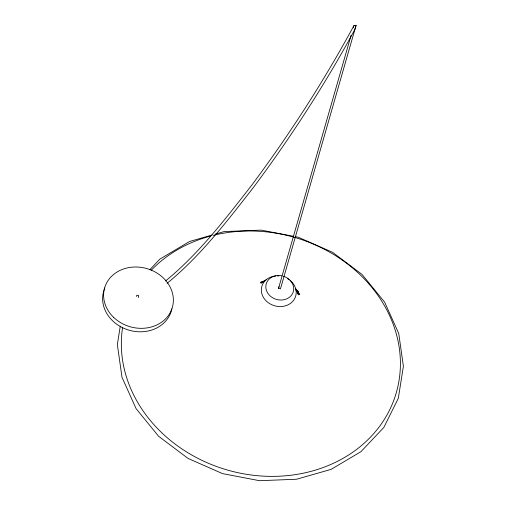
<?xml version="1.0" encoding="UTF-8"?>
<svg xmlns="http://www.w3.org/2000/svg" width="506" height="506" viewBox="0 0 506 506"><rect width="100%" height="100%" fill="white"/><g stroke="black" fill="none" stroke-linecap="round" stroke-linejoin="round"><path stroke-width="0.76" d="M120.257 326.218L117.348 344.535L122.003 377.337L136.089 408.639L158.644 436.311L188.131 458.48L222.539 473.616L259.527 480.7L296.573 479.245L331.152 469.353L360.911 451.694L383.814 427.475L398.304 398.342L403.396 366.287L398.741 333.486L384.655 302.183L362.1 274.505L332.606 252.342L298.198 237.206L295.118 236.612M136.538 296.459L136.848 295.169L138.733 295.662L138.271 297.598M165.551 280.956C198.934 253.658 225.372 219.022 251.748 185.19C289.502 134.476 323.827 81.207 353.928 25.604L356.091 25.3L280.457 288.882L278.553 288.287L351.113 35.237M353.283 27.76L353.928 25.604M356.091 25.3L354.801 29.614C325.016 84.458 291.001 136.955 253.759 187.024C227.245 221.04 200.667 255.865 167.1 283.309M278.553 288.287L279.072 286.655M149.713 269.831L159.833 259.129L189.586 241.47L212.134 235.018M266.51 279.495L260.913 283.177L264.929 280.798M265.599 280.4L260.571 282.361L264.037 281.374M215.145 234.158L224.164 231.577L261.21 230.122L293.575 236.321M295.934 289.66L298.407 291.513L295.7 289.407M295.612 289.54L299.685 294.536L296.295 289.957L298.515 294.884L295.643 288.565M171.857 308.818A35.237 30.265 16 0 1 129.871 330.424A35.237 30.265 16 0 1 103.85 290.659M104.078 289.982A35.237 30.265 16 0 1 104.875 287.971M213.178 235.366A140.946 121.067 16 0 1 397.944 340.532A140.946 121.067 16 0 1 264.663 476.197A140.946 121.067 16 0 1 122.572 327.591M151.205 270.28A140.946 121.067 16 0 1 210.123 236.157M290.065 280.387A17.621 15.136 16 0 1 289.103 304.283A17.621 15.136 16 0 1 262.715 296.073A17.621 15.136 16 0 1 275.84 275.96M277.358 275.903A17.621 15.136 16 0 1 278.876 275.96M287.579 278.667A17.621 15.136 16 0 1 288.856 279.483M283.455 276.238A14.092 12.106 16 0 1 289.913 296.883A14.092 12.106 16 0 1 266.542 290.741A14.092 12.106 16 0 1 282.032 275.865M113.673 317.395A35.237 30.265 16 0 0 172.129 308.135A35.237 30.265 16 0 0 129.656 267.459A35.237 30.265 16 0 0 113.673 317.395"/></g></svg>
